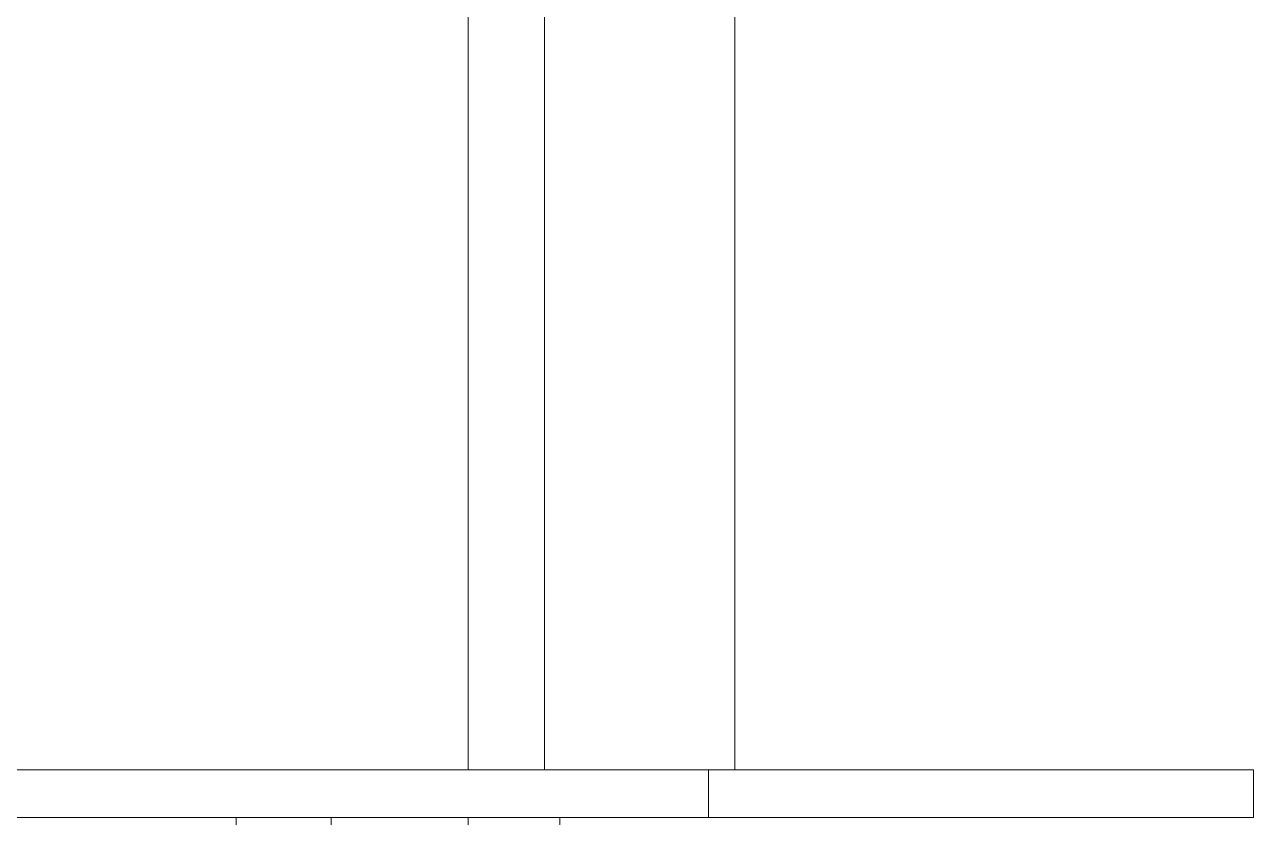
# Model space of a CAD drawing. Header units: inches. Extents: x 21386 to 98546, y -290 to 853.
# Drawn here: x 35644.71 to 35676.96, y 28.75 to 49.57 of the extents above; entities that cross this region are included whole.
import ezdxf

# ---------------------------------------------------------------- set-up
doc = ezdxf.new("R2010")
doc.units = ezdxf.units.IN
doc.header["$MEASUREMENT"] = 0
for name, color, linetype, lineweight in [('A-DOOR', 31, 'Continuous', 13), ('A-GLAZ-CWMG', 51, 'Continuous', 13), ('I-FURN', 30, 'Continuous', 13)]:
    doc.layers.add(name, color=color, linetype=linetype, lineweight=lineweight)

# ---------------------------------------------------------------- blocks, each defined once
blk = doc.blocks.new('Falcon 7700 Series Pedestal Base - 36_ Square Top x 30_ - Wheelchair Height-460525-Building Section - East_West looking South')
at = {"layer": 'I-FURN', "color": 8, "lineweight": 9}
for p, q in [((-26197.888, 30), (-26172.432, 30)), ((-26172.432, 28.75), (-26172.432, 30)), ((-26172.432, 28.75), (-26197.888, 28.75))]:
    blk.add_line(p, q, dxfattribs=at)
blk = doc.blocks.new('Falcon 7700 Series Pedestal Base - 36_ Square Top x 30_ - Wheelchair Height-V167-Building Section - East_West looking South')
at = {"layer": 'I-FURN', "color": 8, "lineweight": 9}
for p, q in [((-26084.15, 30), (-26069.841, 30)), ((-26069.841, 28.75), (-26069.841, 30)), ((-26096.547, 28.75), (-26096.547, 28.5)), ((-26094.047, 28.5), (-26094.047, 28.75)), ((-26088.047, 28.5), (-26088.047, 28.75)), ((-26069.841, 28.75), (-26084.15, 28.75)), ((-26100.215, 28.5), (-26102.38, 28.5)), ((-26100.215, 28.5), (-26099.998, 28.5)), ((-26099.998, 28.5), (-26100.215, 28.5)), ((-26096.919, 28.5), (-26099.998, 28.5)), ((-26097.419, 26.011), (-26097.419, 28.5)), ((-26096.919, 28.5), (-26096.505, 28.5)), ((-26094.09, 28.5), (-26096.505, 28.5)), ((-26095.297, 28.5), (-26095.297, 27.091)), ((-26094.09, 28.5), (-26093.676, 28.5)), ((-26090.596, 28.5), (-26093.676, 28.5)), ((-26093.176, 27.476), (-26093.176, 28.5)), ((-26090.596, 28.5), (-26090.38, 28.5)), ((-26090.38, 28.5), (-26090.596, 28.5)), ((-26088.09, 28.5), (-26090.38, 28.5)), ((-26093.176, 17.548), (-26093.176, 26.484)), ((-26095.297, 26.118), (-26095.297, 20.278)), ((-26097.419, 17.542), (-26097.419, 23.264)), ((-26097.419, 0.75), (-26097.419, 15.896)), ((-26095.297, 15.785), (-26095.297, 0.75)), ((-26093.176, 12.667), (-26093.176, 15.686)), ((-26093.176, 0.75), (-26093.176, 8.96)), ((-26094.049, 0.75), (-26090.89, 0.75)), ((-26089.057, 0.75), (-26088.304, 0.75)), ((-26087.315, 0.75), (-26079.741, 0.75)), ((-26079.741, 0.25), (-26079.741, 0.75)), ((-26109.775, 0.25), (-26109.775, 0)), ((-26108.775, 0), (-26108.775, 0.25)), ((-26095.797, 0.25), (-26095.797, 0)), ((-26095.797, 0.25), (-26095.797, 0)), ((-26094.797, 0), (-26094.797, 0.25)), ((-26094.797, 0), (-26094.797, 0.25)), ((-26090.751, 0.25), (-26094.049, 0.25)), ((-26088.334, 0.25), (-26089.06, 0.25)), ((-26079.741, 0.25), (-26087.344, 0.25)), ((-26081.819, 0.25), (-26081.819, 0)), ((-26080.819, 0), (-26080.819, 0.25))]:
    blk.add_line(p, q, dxfattribs=at)
blk = doc.blocks.new('Door_Single_Storefront - one-1371401-Building Section - East_West looking South')
at = {"layer": 'A-DOOR', "color": 8, "lineweight": 9}
blk.add_line((-26083.453, 30), (-26083.453, 91), dxfattribs=at)
blk = doc.blocks.new('Rectangular Mullion - Exterior 2_ x 4_5_-827470-Building Section - East_West looking South')
at = {"layer": 'A-GLAZ-CWMG', "color": 8, "lineweight": 9}
for p, q in [((-26090.453, 96), (-26090.453, 30)), ((-26088.453, 30), (-26088.453, 96)), ((-26090.453, 28.75), (-26090.453, 27.88))]:
    blk.add_line(p, q, dxfattribs=at)

msp = doc.modelspace()

# ---------------------------------------------------------------- block references
at = {"layer": 'A-DOOR', "color": 8, "lineweight": 9}
msp.add_blockref('Door_Single_Storefront - one-1371401-Building Section - East_West looking South', (61746.804, 0), dxfattribs=at)
at = {"layer": 'A-GLAZ-CWMG', "color": 8, "lineweight": 9}
msp.add_blockref('Rectangular Mullion - Exterior 2_ x 4_5_-827470-Building Section - East_West looking South', (61746.804, 0), dxfattribs=at)
at = {"layer": 'I-FURN', "color": 8, "lineweight": 9}
for name, p in [('Falcon 7700 Series Pedestal Base - 36_ Square Top x 30_ - Wheelchair Height-460525-Building Section - East_West looking South', (61835.087, 0)), ('Falcon 7700 Series Pedestal Base - 36_ Square Top x 30_ - Wheelchair Height-V167-Building Section - East_West looking South', (61746.804, 0))]:
    msp.add_blockref(name, p, dxfattribs=at)

doc.saveas('drawing.dxf')
